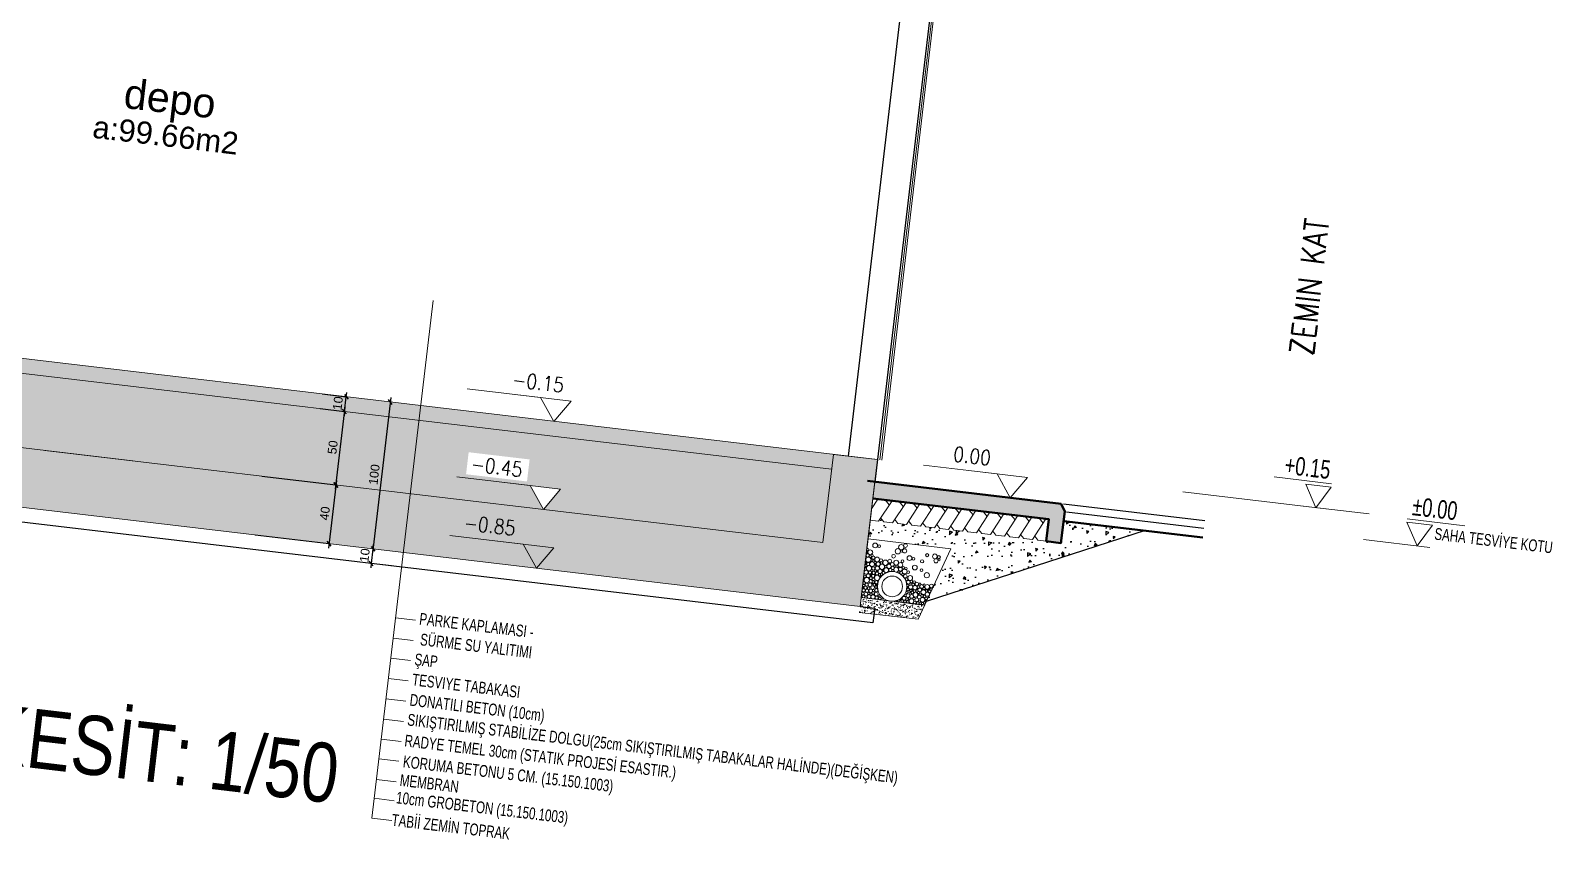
# Model space of a CAD drawing. Header units: centimetres. Extents: x -373760 to 14750, y -122502 to 29584.
# Drawn here: x -326105 to -320958, y -66596 to -63859 of the extents above; entities that cross this region are included whole.
import ezdxf
from ezdxf.enums import TextEntityAlignment as Align

# ---------------------------------------------------------------- set-up
doc = ezdxf.new("R2010")
doc.units = ezdxf.units.CM
doc.linetypes.add('DUZ', pattern=[0])
for name, color, linetype in [('alan', 7, 'Continuous'), ('K', 1, 'Continuous'), ('LCAD_CEILING', 2, 'Continuous'), ('mahal', 7, 'Continuous'), ('Tarama', 253, 'Continuous')]:
    doc.layers.add(name, color=color, linetype=linetype)
for name, color, linetype, lineweight in [('BB_Gorunus_020', 32, 'Continuous', 30), ('BB_Yazı_malzeme_DOSEME-Laminat', 7, 'Continuous', 15), ('BLOKAJ', 1, 'Continuous', 9), ('DETAIL2', 1, 'Continuous', 20), ('duvar', 10, 'Continuous', 25), ('kolon tarama', 252, 'Continuous', 20), ('KOT', 3, 'Continuous', 13), ('MAT_FND3', 2, 'Continuous', 30), ('MS KOLON', 1, 'Continuous', 50), ('MS SIVA', 6, 'Continuous', 20), ('MS YAZI', 7, 'DUZ', 15), ('MS_YAZI K.P. POZ', 120, 'Continuous', 5), ('REBAR2', 1, 'Continuous', 20), ('SOIL', 8, 'Continuous', 20), ('T', 8, 'Continuous', 13), ('TF', 252, 'Continuous', 15), ('yazı', 7, 'Continuous', 30)]:
    doc.layers.add(name, color=color, linetype=linetype, lineweight=lineweight)
doc.styles.add('ARC-01', font='arial.ttf')
doc.styles.add('ARıAL', font='arial.ttf')
doc.styles.add('dddddddddd', font='arial.ttf')
doc.styles.add('POZ', font='romanstw.shx', dxfattribs={"width": 0.8})
doc.styles.get("Standard").update_dxf_attribs({"font": 'arial.ttf'})
doc.styles.add('stastyle', font='')
doc.styles.add('YAZI', font='arial.ttf', dxfattribs={"height": 34})
doc.styles.get('stastyle').set_extended_font_data('RomanSTA')
doc.dimstyles.new('1 VE 2', dxfattribs={"dimscale": 0, "dimtxt": 6, "dimasz": 3, "dimexe": 0, "dimexo": 0, "dimgap": 2, "dimtad": 1, "dimdec": 0, "dimzin": 0, "dimdsep": 46, "dimtxsty": 'dddddddddd', "dimblk": 'OBLIQUE', "dimcen": 0, "dimdle": 3, "dimadec": 0, "dimazin": 0, "dimtfac": 1, "dimtdec": 0, "dimtix": 1, "dimtmove": 2, "dimatfit": 3, "dimldrblk": 'OBLIQUE', "dimfxl": 0, "dimtolj": 1, "dimtzin": 0, "dimarcsym": 0})

# ---------------------------------------------------------------- blocks, each defined once
blk = doc.blocks.new('KOT3')
at = {"layer": 'KOT'}
for p, q in [((-8.7, 17.3), (30.4, 17.3)), ((-36.4, 0), (8.7, 0))]:
    blk.add_line(p, q, dxfattribs=at)
blk.add_lwpolyline([(8.7, 15), (-8.7, 15), (0, 0)], close=True, dxfattribs=at)
at = {"layer": 'KOT', "color": 7, "style": 'ARıAL', "width": 0.7}
blk.add_attdef('KOT', text='', height=12.5, dxfattribs=at).set_placement((-0.3, 16.5), align=Align.BOTTOM_LEFT)
blk = doc.blocks.new('_Oblique')
at = {"color": 0, "linetype": 'ByBlock', "lineweight": -2}
blk.add_line((-0.5, -0.5), (0.5, 0.5), dxfattribs=at)
blk = doc.blocks.new('*D773')
at = {"layer": 'Defpoints', "color": 0, "linetype": 'Continuous', "transparency": 16777216}
for p in [(-22119.6, -13110.2), (-22119.6, -13150.2), (-22069.3, -13150.2)]:
    blk.add_point(p, dxfattribs=at)
at = {"layer": 'LCAD_CEILING', "color": 0, "linetype": 'Continuous', "lineweight": -2, "transparency": 16777216}
for p, q in [((-22119.6, -13110.2), (-22069.3, -13110.2)), ((-22069.3, -13107.2), (-22069.3, -13153.2)), ((-22119.6, -13150.2), (-22069.3, -13150.2))]:
    blk.add_line(p, q, dxfattribs=at)
at = {"layer": 'LCAD_CEILING', "color": 0, "linetype": 'Continuous', "lineweight": -2, "transparency": 16777216, "xscale": 3, "yscale": 3, "zscale": 3}
for p, rotation in [((-22069.3, -13110.2), 90), ((-22069.3, -13150.2), 270)]:
    blk.add_blockref('_Oblique', p, dxfattribs=dict(at, rotation=rotation))
at = {"layer": 'LCAD_CEILING', "color": 0, "linetype": 'Continuous', "lineweight": -2, "transparency": 16777216, "insert": (-22074.4, -13130.2), "char_height": 6, "attachment_point": 5, "rotation": 90, "style": 'dddddddddd'}
blk.add_mtext('\\A1;40', dxfattribs=at)
blk = doc.blocks.new('*D774')
at = {"layer": 'Defpoints', "color": 0, "linetype": 'Continuous', "transparency": 16777216}
for p in [(-22085.8, -13060.2), (-22069.3, -13060.2), (-22119.6, -13110.2)]:
    blk.add_point(p, dxfattribs=at)
at = {"layer": 'LCAD_CEILING', "color": 0, "linetype": 'Continuous', "lineweight": -2, "transparency": 16777216}
for p, q in [((-22085.8, -13060.2), (-22069.3, -13060.2)), ((-22069.3, -13113.2), (-22069.3, -13057.2)), ((-22119.6, -13110.2), (-22069.3, -13110.2))]:
    blk.add_line(p, q, dxfattribs=at)
at = {"layer": 'LCAD_CEILING', "color": 0, "linetype": 'Continuous', "lineweight": -2, "transparency": 16777216, "xscale": 3, "yscale": 3, "zscale": 3}
for p, rotation in [((-22069.3, -13060.2), 90), ((-22069.3, -13110.2), 270)]:
    blk.add_blockref('_Oblique', p, dxfattribs=dict(at, rotation=rotation))
at = {"layer": 'LCAD_CEILING', "color": 0, "linetype": 'Continuous', "lineweight": -2, "transparency": 16777216, "insert": (-22074.4, -13085.2), "char_height": 6, "attachment_point": 5, "rotation": 90, "style": 'dddddddddd'}
blk.add_mtext('\\A1;50', dxfattribs=at)
blk = doc.blocks.new('*D775')
at = {"layer": 'Defpoints', "color": 0, "linetype": 'Continuous', "transparency": 16777216}
for p in [(-22085.8, -13050.2), (-22069.3, -13050.2), (-22085.8, -13060.2)]:
    blk.add_point(p, dxfattribs=at)
at = {"layer": 'LCAD_CEILING', "color": 0, "linetype": 'Continuous', "lineweight": -2, "transparency": 16777216}
for p, q in [((-22085.8, -13050.2), (-22069.3, -13050.2)), ((-22069.3, -13050.2), (-22069.3, -13047.2)), ((-22069.3, -13060.2), (-22069.3, -13050.2)), ((-22085.8, -13060.2), (-22069.3, -13060.2)), ((-22069.3, -13060.2), (-22069.3, -13063.2))]:
    blk.add_line(p, q, dxfattribs=at)
at = {"layer": 'LCAD_CEILING', "color": 0, "linetype": 'Continuous', "lineweight": -2, "transparency": 16777216, "xscale": 3, "yscale": 3, "zscale": 3}
for p, rotation in [((-22069.3, -13050.2), 270), ((-22069.3, -13060.2), 90)]:
    blk.add_blockref('_Oblique', p, dxfattribs=dict(at, rotation=rotation))
at = {"layer": 'LCAD_CEILING', "color": 0, "linetype": 'Continuous', "lineweight": -2, "transparency": 16777216, "insert": (-22074.4, -13055.2), "char_height": 6, "attachment_point": 5, "rotation": 90, "style": 'dddddddddd'}
blk.add_mtext('\\A1;10', dxfattribs=at)
blk = doc.blocks.new('*D776')
at = {"layer": 'Defpoints', "color": 0, "linetype": 'Continuous', "transparency": 16777216}
for p in [(-22039.3, -13050.2), (-22039.3, -13150.2), (-22039.3, -13150.2)]:
    blk.add_point(p, dxfattribs=at)
at = {"layer": 'MAT_FND3', "color": 0, "linetype": 'Continuous', "lineweight": -2, "transparency": 16777216}
blk.add_line((-22039.3, -13047.2), (-22039.3, -13153.2), dxfattribs=at)
at = {"layer": 'MAT_FND3', "color": 0, "linetype": 'Continuous', "lineweight": -2, "transparency": 16777216, "xscale": 3, "yscale": 3, "zscale": 3}
for p, rotation in [((-22039.3, -13050.2), 90), ((-22039.3, -13150.2), 270)]:
    blk.add_blockref('_Oblique', p, dxfattribs=dict(at, rotation=rotation))
at = {"layer": 'MAT_FND3', "color": 0, "linetype": 'Continuous', "lineweight": -2, "transparency": 16777216, "insert": (-22044.3, -13100.2), "char_height": 6, "attachment_point": 5, "rotation": 90, "style": 'dddddddddd'}
blk.add_mtext('\\A1;100', dxfattribs=at)
blk = doc.blocks.new('*D777')
at = {"layer": 'Defpoints', "color": 0, "linetype": 'Continuous', "transparency": 16777216}
for p in [(-22039.3, -13150.2), (-22039.3, -13160.2), (-22025.5, -13160.2)]:
    blk.add_point(p, dxfattribs=at)
at = {"layer": 'MAT_FND3', "color": 0, "linetype": 'Continuous', "lineweight": -2, "transparency": 16777216}
for p, q in [((-22039.3, -13150.2), (-22039.3, -13147.2)), ((-22039.3, -13150.2), (-22039.3, -13160.2)), ((-22025.5, -13160.2), (-22039.3, -13160.2)), ((-22039.3, -13160.2), (-22039.3, -13163.2))]:
    blk.add_line(p, q, dxfattribs=at)
at = {"layer": 'MAT_FND3', "color": 0, "linetype": 'Continuous', "lineweight": -2, "transparency": 16777216, "xscale": 3, "yscale": 3, "zscale": 3}
for p, rotation in [((-22039.3, -13150.2), 270), ((-22039.3, -13160.2), 90)]:
    blk.add_blockref('_Oblique', p, dxfattribs=dict(at, rotation=rotation))
at = {"layer": 'MAT_FND3', "color": 0, "linetype": 'Continuous', "lineweight": -2, "transparency": 16777216, "insert": (-22044.3, -13155.2), "char_height": 6, "attachment_point": 5, "rotation": 90, "style": 'dddddddddd'}
blk.add_mtext('\\A1;10', dxfattribs=at)
blk = doc.blocks.new('DRE')
at = {"layer": 'T'}
h = blk.add_hatch(dxfattribs=at)
h.set_pattern_fill('AR-SAND', color=256, scale=1.5, style=0)
h.set_pattern_definition([(37.5, (-27931.5247, -2792.8838), (-0.09449004, 2.89023565), [0, -2.28, 0, -2.55, 0, -2.4375]), (7.5, (-27931.5247, -2792.8838), (2.65466506, 4.2332191), [0, -1.23, 0, -2.055, 0, -0.7875]), (327.5, (-27933.3697, -2792.8838), (4.6712128, 0.00848858), [0, -0.75, 0, -2.7, 0, -3.525]), (317.5, (-27933.3697, -2792.8838), (4.5091899, 1.31651335), [0, -0.375, 0, -1.77, 0, -2.025])])
h.paths.add_polyline_path([(0, 0), (0, 10), (-43.3, 10), (-40, 0)])
for p, q in [((-56.4, 50), (-40, 0)), ((0, 50), (-56.4, 50)), ((-43.3, 10), (0, 10)), ((0, 0), (-40, 0)), ((0, 0), (-10, 0))]:
    blk.add_line(p, q, dxfattribs=at)
for centre, radius in [((-49.5, 41.6), 0.714), ((-49, 43.4), 1.07), ((-47.4, 40.7), 1.43), ((-46.3, 43.6), 1.61), ((-41, 43.8), 1.07), ((-29.4, 40.4), 1.61), ((-25.5, 44.9), 1.43), ((-25.7, 48.5), 1.25), ((-23, 47.1), 1.78), ((-23.4, 44.5), 0.714), ((-21, 44.1), 1.78), ((-18.5, 40.4), 1.25), ((-8, 46), 0.892), ((-5.3, 46.2), 1.61), ((-2.6, 41.2), 1.61), ((-0.7, 42.8), 0.714), ((-0.5, 41.4), 0.432), ((-42.4, 30.3), 1.78), ((-38.4, 33.3), 0.892), ((-38.1, 39.2), 1.07), ((-33.7, 34.5), 1.61), ((-32.1, 40.2), 0.892), ((-29.6, 30.8), 0.892), ((-27.2, 31), 1.61), ((-27.9, 33.1), 0.714), ((-26, 33.5), 0.892), ((-24.9, 37.8), 0.892), ((-24.2, 32.2), 1.25), ((-23.8, 35.1), 1.61), ((-23.3, 30.3), 0.714), ((-22.8, 33.4), 0.432), ((-21.4, 31.6), 1.61), ((-20.8, 36.3), 1.61), ((-21.6, 34), 0.714), ((-20.1, 33.9), 0.714), ((-19.2, 30.7), 0.714), ((-18.8, 32.5), 1.07), ((-18.3, 34.8), 1.25), ((-17.4, 30.9), 1.07), ((-16.4, 36.8), 1.25), ((-16.2, 33.2), 1.43), ((-16.3, 35.1), 0.432), ((-14.7, 30.5), 1.61), ((-13.6, 35.4), 1.78), ((-14.1, 32.8), 0.714), ((-11.6, 32.4), 1.78), ((-10.9, 34.9), 0.714), ((-10.4, 36.7), 1.07), ((-8.8, 34), 1.43), ((-8.6, 31.1), 1.43), ((-7.7, 36.9), 1.61), ((-6.8, 32.3), 0.714), ((-6.7, 34.8), 0.714), ((-6.9, 33.7), 0.432), ((-5.9, 30.6), 1.07), ((-5.6, 35.6), 0.714), ((-4.7, 33.4), 1.61), ((-5.1, 37.8), 1.07), ((-4.3, 36.1), 0.714), ((-3, 30.4), 1.78), ((-4, 39.3), 0.714), ((-3.7, 37.2), 0.432), ((-2.9, 38.5), 0.714), ((-1.9, 36.1), 1.78), ((-2.1, 33.2), 1.07), ((-1.1, 38.9), 1.07), ((-0.7, 32), 0.714), ((-0.7, 30.8), 0.432), ((-0.5, 40.4), 0.432), ((-0.5, 34.3), 0.432), ((-0.5, 33.3), 0.432), ((-46.3, 23.5), 1.25), ((-46.3, 21.2), 0.714), ((-45.5, 22), 0.432), ((-45, 21.2), 0.432), ((-43.6, 22.5), 1.61), ((-44.5, 20.6), 0.432), ((-42.4, 20.4), 0.432), ((-41.5, 21.2), 0.714), ((-41.4, 23.5), 0.714), ((-41.5, 22.4), 0.432), ((-39.8, 22.4), 1.25), ((-40.5, 20.6), 0.432), ((-38.8, 19.9), 1.25), ((-38.4, 23.8), 0.714), ((-37.7, 21.7), 0.892), ((-36.4, 23.6), 1.25), ((-35.4, 21), 1.43), ((-34.4, 24.7), 0.892), ((-33.9, 22.9), 0.892), ((-32.4, 21), 1.43), ((-32.5, 24.8), 0.892), ((-31.4, 27.1), 1.61), ((-32.3, 23.1), 0.714), ((-30.5, 24.1), 1.25), ((-30.5, 22), 0.714), ((-30.4, 20.6), 0.432), ((-29.2, 26), 0.892), ((-20, 20), 10), ((-28, 28), 1.25), ((-20, 20), 7), ((-26.2, 28.8), 0.714), ((-24.9, 29.9), 0.892), ((-13.1, 28.5), 0.892), ((-12.6, 30), 0.432), ((-11.9, 27.3), 0.714), ((-10.7, 29.2), 1.43), ((-11.4, 25.8), 0.432), ((-10.5, 26.9), 0.714), ((-9.2, 24.6), 1.78), ((-9.1, 21.6), 1.07), ((-8.8, 27.5), 1.07), ((-8.8, 29.1), 0.432), ((-7.9, 19.7), 0.892), ((-7.6, 29.1), 0.714), ((-7.7, 26.3), 0.432), ((-7, 21.5), 0.892), ((-6.9, 23.3), 0.892), ((-6.5, 27.7), 1.07), ((-6.4, 25.5), 1.07), ((-6.6, 20.2), 0.432), ((-5, 19.4), 1.25), ((-5.2, 21.8), 1.07), ((-5, 23.8), 0.892), ((-5.1, 29), 0.714), ((-5.4, 26.7), 0.432), ((-4.9, 25.2), 0.432), ((-4, 27.6), 1.07), ((-4.6, 26.3), 0.432), ((-3.1, 25.3), 1.25), ((-2.4, 22.2), 1.78), ((-1.4, 27.5), 1.43), ((-0.9, 24.6), 0.892), ((-0.9, 20.1), 0.892), ((-0.7, 29.6), 0.714), ((-45.5, 19.7), 0.892), ((-44.3, 17.6), 1.43), ((-43.8, 14.7), 0.892), ((-43.4, 19.7), 0.714), ((-43.6, 13.1), 0.432), ((-43, 11.5), 0.714), ((-42.5, 15.9), 0.892), ((-41.5, 13.5), 1.61), ((-41.4, 18.6), 1.61), ((-41.7, 10.9), 0.714), ((-40.8, 16.1), 0.892), ((-40.2, 10.9), 0.714), ((-39.5, 12.3), 0.714), ((-39.5, 17.1), 0.714), ((-39, 15), 1.25), ((-38.5, 10.9), 0.892), ((-38.1, 18), 0.714), ((-37.6, 13), 1.25), ((-38.3, 16.8), 0.432), ((-36.3, 16.3), 1.61), ((-37, 18.9), 0.714), ((-37.1, 20.1), 0.432), ((-36.5, 11), 0.892), ((-35.4, 18.7), 0.892), ((-35.6, 13.7), 0.714), ((-34.1, 11.6), 1.61), ((-33.8, 14.8), 1.25), ((-34, 17.5), 0.892), ((-34, 19.2), 0.432), ((-32.9, 18.8), 0.714), ((-32.8, 16.5), 0.714), ((-32.5, 13.5), 0.714), ((-31.3, 15.1), 1.25), ((-31.7, 17.7), 0.714), ((-31.6, 10.9), 0.714), ((-31, 12.6), 0.892), ((-30.9, 19.2), 0.892), ((-30.3, 17.1), 0.714), ((-29.8, 10.9), 0.892), ((-28.9, 13), 1.25), ((-29.4, 15), 0.714), ((-27.9, 11), 0.892), ((-27.1, 12.4), 0.432), ((-26.6, 11.4), 0.432), ((-25.6, 10.8), 0.714), ((-24.4, 10.5), 0.432), ((-14.3, 10.7), 0.714), ((-12.6, 11), 0.892), ((-12, 12.7), 0.714), ((-10.5, 11.2), 1.07), ((-9.9, 13.6), 1.25), ((-9.7, 16.2), 1.07), ((-9.2, 18.3), 0.892), ((-9.4, 19.7), 0.432), ((-8, 11.5), 1.43), ((-7.8, 14.1), 0.892), ((-7.8, 15.7), 0.714), ((-6.9, 17.7), 1.25), ((-5.9, 15.3), 1.25), ((-6.4, 13.2), 0.714), ((-5.3, 11.4), 1.25), ((-4.9, 13.4), 0.714), ((-4.3, 17), 0.892), ((-3.4, 15.1), 1.07), ((-3, 12.8), 1.25), ((-3.3, 10.7), 0.714), ((-2.7, 19.2), 1.07), ((-2.2, 17), 1.07), ((-1.6, 11), 0.892), ((-1.2, 15.1), 1.07), ((-0.8, 12.9), 0.892), ((-0.8, 18.3), 0.714), ((-0.5, 16.6), 0.432)]:
    blk.add_circle(centre, radius, dxfattribs=at)
blk = doc.blocks.new('FDGFDGFDGDFG')
at = {"layer": 'kolon tarama'}
h = blk.add_hatch(color=256, dxfattribs=at)
h.paths.add_polyline_path([(740, -377), (665, -377), (665, -388.4), (740, -388.4)])
h.paths.add_polyline_path([(794.9, -382), (791.9, -377), (740, -377), (740, -388.4), (784.9, -388.4), (784.9, -403.3), (785, -403.3), (794.9, -403.4)])
blk.add_hatch(color=256, dxfattribs=at).paths.add_polyline_path([(784.9, -377), (791.9, -377), (794.9, -382), (794.9, -403.4), (784.9, -403.4)])
at = {"layer": 'SOIL'}
h = blk.add_hatch(dxfattribs=at)
h.set_pattern_fill('ANSI36', color=256, scale=50)
h.set_pattern_definition([(45, (2395.7885, 4433.0126), (3.314563, 12.153398), [15.625, -3.125, 0, -3.125])])
h.paths.add_polyline_path([(105, -422), (635, -422), (635, -362), (665, -362), (665, -462), (-385, -462), (-385, -422), (-385, -362), (-355, -362), (-355, -422), (75, -422), (75, -422), (105, -422)])
h = blk.add_hatch(dxfattribs=at)
h.set_pattern_fill('ANSI36', color=256)
h.set_pattern_definition([(45, (-4589.7953, 8767.7248), (1.683798, 6.1739261), [7.9375, -1.5875, 0, -1.5875])])
h.paths.add_polyline_path([(354, -362), (-326.2, -362), (-326.2, -372), (354, -372)])
h.paths.add_polyline_path([(-326.2, -362), (-355, -362), (-355, -372), (-326.2, -372)])
h.paths.add_polyline_path([(635, -362), (354, -362), (354, -372), (635, -372)])
h = blk.add_hatch(dxfattribs=at)
h.set_pattern_fill('AR-CONC', color=256, scale=5)
h.set_pattern_definition([(50, (6398.097, 4433.013), (35.86301, -3.13761), [3.75, -41.25]), (355, (6398.097, 4433.013), (-6.93757, 37.6096), [3, -33]), (100.45144, (6401.085, 4432.75), (28.92544, 34.472), [3.18701, -35.0571]), (46.1842, (6398.097, 4443.013), (53.36207, -8.27596), [5.625, -61.875]), (96.6356, (6402.544, 4442.323), (46.7331, 48.70593), [4.7805, -52.5857]), (351.1842, (6398.097, 4443.01), (46.7331, 48.70593), [4.5, -49.5]), (21, (6403.097, 4440.513), (29.84535, -20.13094), [3.75, -41.25]), (326, (6403.097, 4440.513), (12.16577, 36.2575), [3, -33]), (71.45144, (6405.584, 4438.835), (42.01112, 16.12656), [3.18701, -35.0571]), (37.5, (6398.097, 4433.013), (0.607993, 16.644693), [0, -32.6, 0, -33.5, 0, -33.125]), (7.5, (6398.097, 4433.013), (13.153477, 19.720586), [0, -19.1, 0, -31.85, 0, -12.625]), (327.5, (6386.947, 4433.013), (26.691122, -1.127744), [0, -12.5, 0, -39, 0, -51.75]), (317.5, (6381.947, 4433.013), (29.15931, 5.00525), [0, -16.25, 0, -25.9, 0, -36.75])])
h.paths.add_polyline_path([(-239.2, -422), (-228.5, -407), (-249.2, -407), (-239.2, -422), (-355, -422), (-355, -372), (75, -372), (75, -422)])
h.paths.add_polyline_path([(105, -422), (75, -422), (75, -372), (135, -372), (135, -422)])
h.paths.add_polyline_path([(135, -422), (135, -372), (485.2, -372), (485.2, -422), (444.6, -422), (454.6, -407), (433.9, -407), (444.6, -422)])
h.paths.add_polyline_path([(485.2, -422), (485.2, -372), (635, -372), (635, -422)])
h.paths.add_polyline_path([(-184.5, -404.5), (-226, -404.5), (-226, -389.5), (-184.5, -389.5)], flags=16)
h.paths.add_polyline_path([(431.4, -404.5), (389.9, -404.5), (389.9, -389.5), (431.4, -389.5)], flags=16)
at = {"layer": 'Tarama', "ltscale": 0.25}
h = blk.add_hatch(dxfattribs=at)
h.set_pattern_fill('AR-CONC', color=252, scale=0.1, angle=180, style=0)
h.set_pattern_definition([(230, (-4589.795, 8767.725), (-18.218467, 1.593909), [1.905, -20.955]), (175, (-4589.795, 8767.725), (3.524342, -19.105685), [1.524, -16.76406]), (280.45144, (-4591.314, 8767.858), (-14.694125, -17.511775), [1.619, -17.809024]), (226.1842, (-4589.795, 8762.645), (-27.107904, 4.204233), [2.8575, -31.4325]), (276.63556, (-4592.054, 8762.995), (-23.740413, -24.74261), [2.4285, -26.71356]), (171.18415, (-4589.795, 8762.645), (-23.74041, -24.74261), [2.286, -25.14597]), (201, (-4592.335, 8763.915), (-15.16144, 10.22652), [1.905, -20.955]), (146, (-4592.335, 8763.915), (-6.180203, -18.418797), [1.524, -16.764]), (251.45144, (-4593.599, 8764.767), (-21.341642, -8.192277), [1.619, -17.808994]), (217.5, (-4589.795, 8767.725), (-0.3088603, -8.455504), [0, -16.5608, 0, -17.018, 0, -16.8275]), (187.5, (-4589.795, 8767.725), (-6.681966, -10.0180575), [0, -9.7028, 0, -16.1798, 0, -6.4135]), (147.5, (-4584.131, 8767.725), (-13.5590595, 0.5728744), [0, -6.35, 0, -19.812, 0, -26.289]), (137.5, (-4581.591, 8767.725), (-14.812918, -2.542649), [0, -8.255, 0, -13.1572, 0, -18.669])])
h.paths.add_polyline_path([(721.4, -416), (665, -416), (665, -403.3), (670.6, -403.3), (671.8, -400.9), (674.3, -403.3), (680.1, -403.3), (681.4, -400.9), (683.8, -403.3), (689.7, -403.3), (690.9, -400.9), (693.3, -403.3), (699.2, -403.3), (700.4, -400.9), (702.9, -403.3), (708.7, -403.3), (710, -400.9), (712.4, -403.3), (718.3, -403.3), (719.5, -400.9), (721.9, -403.3), (727.8, -403.3), (729, -400.9), (731.5, -403.3), (737.3, -403.3), (738.5, -400.9), (741, -403.3), (746.9, -403.3), (748.1, -400.9), (750.5, -403.3), (756.4, -403.3), (757.6, -400.9), (760, -403.3), (765.9, -403.3), (767.1, -400.9), (769.6, -403.3), (775.5, -403.3), (776.7, -400.9), (779.1, -403.3), (784.9, -403.3), (784.9, -403.4), (794.9, -403.4), (794.9, -388.4), (850.5, -388.4), (709.1, -453.4)])
at = {"layer": 'BB_Gorunus_020'}
blk.add_line((889.7, -377), (793.5, -377), dxfattribs=at)
blk.add_lwpolyline([(796.2, -382), (889.7, -382)], dxfattribs=at)
at = {"layer": 'BB_Yazı_malzeme_DOSEME-Laminat'}
for p, q in [((354, -643), (354, -290.5)), ((354, -506.5), (367.5, -506.5)), ((354, -520.3), (367.5, -520.3)), ((354, -534.1), (367.5, -534.1)), ((354, -547.9), (367.5, -547.9)), ((354, -561.7), (367.5, -561.7)), ((354, -575.5), (367.5, -575.5)), ((354, -589.3), (367.5, -589.3)), ((354, -602.5), (367.5, -602.5)), ((354, -616.7), (367.5, -616.7)), ((354, -629.5), (367.5, -629.5)), ((354, -643), (367.5, -643))]:
    blk.add_line(p, q, dxfattribs=at)
at = {"layer": 'BLOKAJ'}
for p, q in [((668.5, -388.4), (665, -395.5)), ((678.1, -388.4), (670.6, -403.3)), ((678.1, -388.4), (670.6, -403.3)), ((673.4, -388.4), (676.5, -391.5)), ((687.6, -388.4), (680.1, -403.3)), ((687.6, -388.4), (680.1, -403.3)), ((682.9, -388.4), (686, -391.5)), ((697.1, -388.4), (689.7, -403.3)), ((697.1, -388.4), (689.7, -403.3)), ((692.4, -388.4), (695.6, -391.5)), ((706.7, -388.4), (699.2, -403.3)), ((706.7, -388.4), (699.2, -403.3)), ((702, -388.4), (705.1, -391.5)), ((716.2, -388.4), (708.7, -403.3)), ((716.2, -388.4), (708.7, -403.3)), ((711.5, -388.4), (714.6, -391.5)), ((725.7, -388.4), (718.3, -403.3)), ((725.7, -388.4), (718.3, -403.3)), ((721, -388.4), (724.1, -391.5)), ((735.2, -388.4), (727.8, -403.3)), ((735.2, -388.4), (727.8, -403.3)), ((730.5, -388.4), (733.7, -391.5)), ((744.8, -388.4), (737.3, -403.3)), ((744.8, -388.4), (737.3, -403.3)), ((740.1, -388.4), (743.2, -391.5)), ((754.3, -388.4), (746.9, -403.3)), ((749.6, -388.4), (752.7, -391.5)), ((763.8, -388.4), (756.4, -403.3)), ((759.1, -388.4), (762.3, -391.5)), ((773.4, -388.4), (765.9, -403.3)), ((768.7, -388.4), (771.8, -391.5)), ((782.9, -388.4), (775.5, -403.3)), ((778.2, -388.4), (781.3, -391.5)), ((674.3, -403.3), (671.8, -400.9)), ((683.8, -403.3), (681.4, -400.9)), ((693.3, -403.3), (690.9, -400.9)), ((702.9, -403.3), (700.4, -400.9)), ((712.4, -403.3), (710, -400.9)), ((721.9, -403.3), (719.5, -400.9)), ((731.5, -403.3), (729, -400.9)), ((741, -403.3), (738.5, -400.9)), ((750.5, -403.3), (748.1, -400.9)), ((760, -403.3), (757.6, -400.9)), ((769.6, -403.3), (767.1, -400.9)), ((779.1, -403.3), (776.7, -400.9)), ((664.7, -403.3), (670.6, -403.3)), ((674.3, -403.3), (680.1, -403.3)), ((683.8, -403.3), (689.7, -403.3)), ((693.3, -403.3), (699.2, -403.3)), ((702.9, -403.3), (708.7, -403.3)), ((712.4, -403.3), (718.3, -403.3)), ((721.9, -403.3), (727.8, -403.3)), ((731.5, -403.3), (737.3, -403.3)), ((741, -403.3), (746.9, -403.3)), ((750.5, -403.3), (756.4, -403.3)), ((760, -403.3), (765.9, -403.3)), ((769.6, -403.3), (775.5, -403.3)), ((779.1, -403.3), (785, -403.3))]:
    blk.add_line(p, q, dxfattribs=at)
at = {"layer": 'DETAIL2', "color": 1}
for p, q in [((433.9, -347), (383.9, -347)), ((414.6, -347), (454.6, -347)), ((433.9, -347), (444.6, -362)), ((454.6, -347), (444.6, -362)), ((746.5, -362), (696.5, -362)), ((727.2, -362), (767.2, -362)), ((746.5, -362), (757.2, -377)), ((767.2, -362), (757.2, -377)), ((433.9, -407), (383.9, -407)), ((414.6, -407), (454.6, -407)), ((433.9, -407), (444.6, -422)), ((454.6, -407), (444.6, -422)), ((433.9, -447), (383.9, -447)), ((414.6, -447), (454.6, -447)), ((433.9, -447), (444.6, -462)), ((454.6, -447), (444.6, -462))]:
    blk.add_line(p, q, dxfattribs=at)
at = {"layer": 'duvar'}
for p, q in [((665, 0), (665, -362)), ((645, -50), (645, -362))]:
    blk.add_line(p, q, dxfattribs=at)
at = {"layer": 'K', "linetype": 'Continuous', "lineweight": 5}
blk.add_lwpolyline([(665, -407), (665, -377)], dxfattribs=at)
at = {"layer": 'MAT_FND3', "linetype": 'Continuous'}
blk.add_line((665, -362), (665, -377), dxfattribs=at)
blk.add_lwpolyline([(665, -462), (675, -462), (675, -472), (-396.2, -472), (-396.2, -462), (-385, -462)], dxfattribs=at)
at = {"layer": 'MS KOLON'}
blk.add_line((795, -388.4), (889.7, -388.4), dxfattribs=at)
blk.add_lwpolyline([(665, -388.4), (784.9, -388.4), (784.9, -403.4), (794.9, -403.4), (794.9, -382), (791.9, -377), (660.1, -377)], dxfattribs=at)
at = {"layer": 'MS SIVA', "color": 55}
blk.add_line((666, 277), (666.7, -362), dxfattribs=at)
at = {"layer": 'MS SIVA'}
blk.add_line((667.2, 277), (668, -362), dxfattribs=at)
at = {"layer": 'MS_YAZI K.P. POZ', "ltscale": 5}
blk.add_line((970.1, -359.4), (872.8, -359.4), dxfattribs=at)
at = {"layer": 'REBAR2', "color": 6}
for p, q in [((-385, -362), (665, -362)), ((635, -362), (635, -422)), ((635, -362), (665, -362)), ((665, -362), (665, -462)), ((665, -362), (665, -422)), ((-355, -372), (635, -372)), ((-355, -422), (165, -422)), ((105, -422), (635, -422)), ((665, -422), (665, -422)), ((665, -462), (665, -422)), ((-385, -462), (665, -462))]:
    blk.add_line(p, q, dxfattribs=at)
at = {"layer": 'Tarama', "ltscale": 0.25}
blk.add_line((850.5, -388.4), (709.1, -453.4), dxfattribs=at)
at = {"layer": 'KOT'}
ref = blk.add_blockref('KOT3', (963.3, -359.4), dxfattribs=dict(at, xscale=-1))
ref.add_attrib('KOT', '+0.15', dxfattribs={"layer": 'yazı', "height": 12.5, "style": 'ARıAL', "width": 0.7}).set_placement((939.1, -342.9), align=Align.BOTTOM_LEFT)
at = {"layer": 'MS_YAZI K.P. POZ', "ltscale": 5}
ref = blk.add_blockref('KOT3', (1034.3, -377), dxfattribs=at)
ref.add_attrib('KOT', '%%P0.00', dxfattribs={"layer": 'yazı', "height": 12.5, "style": 'ARıAL', "width": 0.7}).set_placement((1028.1, -360.5), align=Align.BOTTOM_LEFT)
at = {"layer": 'TF', "xscale": -1}
blk.add_blockref('DRE', (665, -466), dxfattribs=at)
at = {"layer": 'alan'}
blk.add_text('a:99.66m2', height=15, dxfattribs=at).set_placement((161.2, -208.1), align=Align.CENTER)
at = {"layer": 'BB_Yazı_malzeme_DOSEME-Laminat', "style": 'ARC-01', "width": 0.7}
for s, p in [('SAHA TESVİYE KOTU', (1045.1, -367.4)), ('PARKE KAPLAMASI -', (370.1, -505.2)), (' SÜRME SU YALITIMI', (370.1, -519)), ('ŞAP ', (370.1, -532.8)), ('TESVIYE TABAKASI ', (370.1, -546.6)), ('DONATILI BETON (10cm)', (370.1, -560.4)), ('SIKIŞTIRILMIŞ STABİLİZE DOLGU(25cm SIKIŞTIRILMIŞ TABAKALAR HALİNDE)(DEĞİŞKEN)', (370.1, -573.9))]:
    blk.add_text(s, height=8, rotation=359.9955, dxfattribs=at).set_placement(p, align=Align.MIDDLE_LEFT)
for s, p in [('RADYE TEMEL 30cm (STATIK PROJESİ ESASTIR.)', (554.6, -588.2)), ('KORUMA BETONU 5 CM. (15.150.1003)', (513.5, -602.4)), ('MEMBRAN ', (412, -615.1)), ('10cm GROBETON (15.150.1003)', (485.7, -627.1)), ('TABİİ ZEMİN TOPRAK', (447.9, -642.5))]:
    blk.add_text(s, height=8, rotation=359.9955, dxfattribs=at).set_placement(p, align=Align.MIDDLE_RIGHT)
at = {"layer": 'DETAIL2', "color": 1, "style": 'stastyle', "width": 0.85}
for s, p in [('-0.15', (413.6, -342)), ('0.00', (715.6, -357)), ('-0.45', (392.4, -402)), ('-0.85', (392.4, -442))]:
    blk.add_text(s, height=10, dxfattribs=at).set_placement(p)
at = {"layer": 'mahal'}
blk.add_text('depo', height=20, dxfattribs=at).set_placement((161.2, -185.6), align=Align.CENTER)
at = {"layer": 'MS YAZI', "style": 'YAZI', "width": 0.8}
blk.add_text('A-A KESİT: 1/50', height=40, dxfattribs=at).set_placement((163.9, -616.2), align=Align.MIDDLE_CENTER)
at = {"layer": 'MS_YAZI K.P. POZ', "ltscale": 5, "style": 'POZ', "width": 0.825457}
blk.add_text('ZEMIN KAT', height=16, rotation=90, dxfattribs=at).set_placement((949.4, -257.9))
at = {"layer": 'LCAD_CEILING', "color": 0, "linetype": 'Continuous', "lineweight": -2}
for base, p1, p2, picture, middle in [((303.2, -362), (286.7, -372), (286.7, -362), '*D775', (298.2, -367)), ((303.2, -372), (252.9, -422), (286.7, -372), '*D774', (298.2, -397)), ((303.2, -462), (252.9, -422), (252.9, -462), '*D773', (298.2, -442))]:
    dim = blk.add_linear_dim(base=base, p1=p1, p2=p2, angle=270, dimstyle='1 VE 2', override={"dimscale": 1}, dxfattribs=at)
    dim.commit()
    dim.dimension.update_dxf_attribs({"geometry": picture, "text_midpoint": middle, "insert": (22372.6, 12688.2)})
at = {"layer": 'MAT_FND3', "color": 0, "linetype": 'Continuous', "lineweight": -2}
for base, p1, p2, picture, middle in [((333.3, -462), (333.3, -362), (333.3, -462), '*D776', (328.2, -412)), ((333.3, -472), (333.3, -462), (347.1, -472), '*D777', (328.2, -467))]:
    dim = blk.add_linear_dim(base=base, p1=p1, p2=p2, angle=270, dimstyle='1 VE 2', override={"dimscale": 1}, dxfattribs=at)
    dim.commit()
    dim.dimension.update_dxf_attribs({"geometry": picture, "text_midpoint": middle, "insert": (22372.6, 12688.2)})
blk = doc.blocks.new('TYUTYUTYUTYU')
at = {"layer": 'duvar', "rotation": 353.2505604964647}
blk.add_blockref('FDGFDGFDGDFG', (180.3, 2118.5), dxfattribs=at)

msp = doc.modelspace()

# ---------------------------------------------------------------- block references
at = {"layer": 'duvar', "xscale": 5, "yscale": 5, "zscale": 5}
msp.add_blockref('TYUTYUTYUTYU', (-327231.49, -73715.03), dxfattribs=at)

doc.saveas('drawing.dxf')
